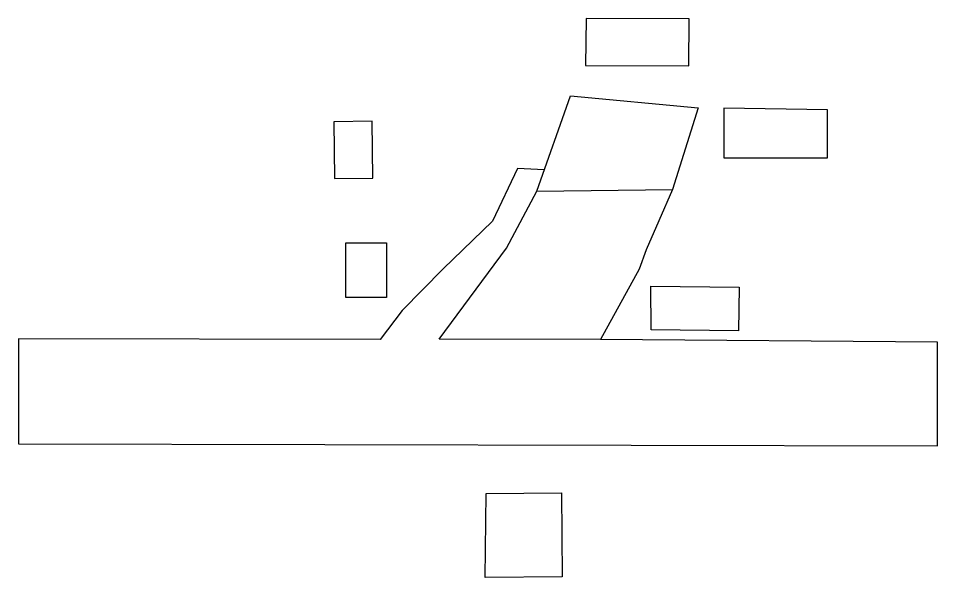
# Model space of a CAD drawing. Header units: metres. Extents: x 3996 to 16803, y -1642 to 12107.
# Drawn here: x 10747 to 16803, y 8424 to 12107 of the extents above; entities that cross this region are included whole.
import ezdxf

# ---------------------------------------------------------------- set-up
doc = ezdxf.new("R2010")
doc.units = ezdxf.units.M

msp = doc.modelspace()

# ---------------------------------------------------------------- linework, layer by layer
for p, q in [((14035.53951, 11117.84043), (13870.25638, 10770.5873)), ((14211.33618, 11108.79897), (14035.53951, 11117.84043)), ((14161.30314, 10968.24058), (15055.32164, 10979.58107)), ((13870.25638, 10770.5873), (13545.38956, 10457.49022)), ((13545.38956, 10457.49022), (13275.30263, 10184.25014)), ((13275.30263, 10184.25014), (13131.02397, 9992.5726)), ((10748.41353, 9997.47455), (10746.98956, 9305.34768)), ((13131.02397, 9992.5726), (10748.41353, 9997.47455)), ((16802.55143, 9974.62871), (14582.79792, 9992.27932)), ((16801.14884, 9292.89195), (16802.55143, 9974.62871)), ((10746.98956, 9305.34768), (16801.14884, 9292.89195))]:
    msp.add_line(p, q)
for points in [[(14482.65932, 11797.29962), (15164.04856, 11793.66011), (15165.70098, 12103.02668), (14486.3614, 12106.65524), (14482.65932, 11797.29962)], [(13518.43141, 9993.57607), (13962.63346, 10592.63229), (14161.30314, 10968.24058), (14384.81168, 11596.14561), (15225.60997, 11518.18918), (15055.32164, 10979.58107), (14965.78888, 10774.50517), (14881.71284, 10581.92796), (14836.60541, 10454.26914), (14582.79792, 9992.27932), (13518.43141, 9993.57607)], [(15394.71846, 11515.44157), (15394.71846, 11189.4299), (16076.52737, 11189.4299), (16076.52737, 11493.70744), (16076.47673, 11503.52105), (15394.71846, 11515.44157)], [(12825.68866, 11425.57811), (12829.34962, 11052.59555), (13081.82831, 11055.07372), (13078.15756, 11429.05373), (12825.67887, 11426.57556)], [(12904.01471, 10628.39817), (13172.11131, 10628.39817), (13172.11131, 10268.91351), (12904.01471, 10268.91351), (12904.01471, 10628.39817)], [(14914.26074, 10342.99898), (15494.42602, 10335.91491), (15490.93152, 10049.72555), (14915.66129, 10056.74984), (14914.26074, 10342.99898)], [(13828.7416, 8977.53602), (14324.89683, 8982.14597), (14330.03589, 8429.04421), (13821.94725, 8424.32338), (13828.7416, 8977.53602)]]:
    msp.add_lwpolyline(points)

doc.saveas('drawing.dxf')
